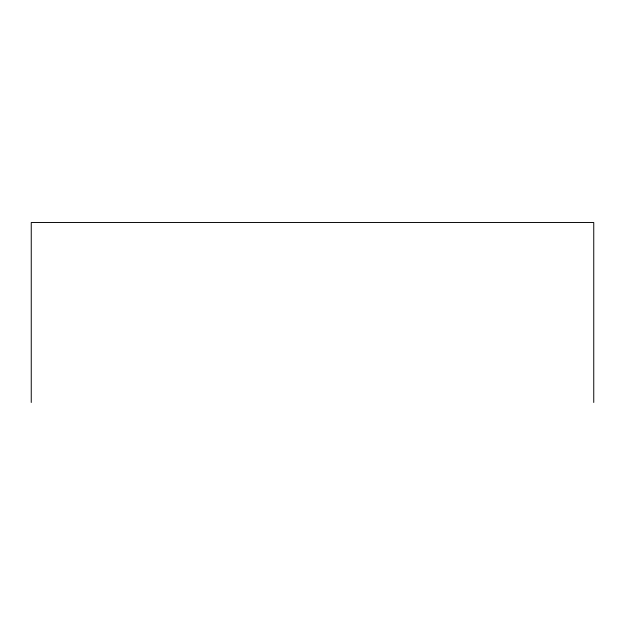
<?xml version="1.0" encoding="UTF-8"?>
<svg xmlns="http://www.w3.org/2000/svg" width="625" height="625" viewBox="0 0 625 625"><rect width="100%" height="100%" fill="white"/><g stroke="black" fill="none" stroke-linecap="round" stroke-linejoin="round"><path stroke-width="0.94" d="M593.75 402.477L593.75 222.523L31.25 222.523L31.25 402.477"/></g></svg>
